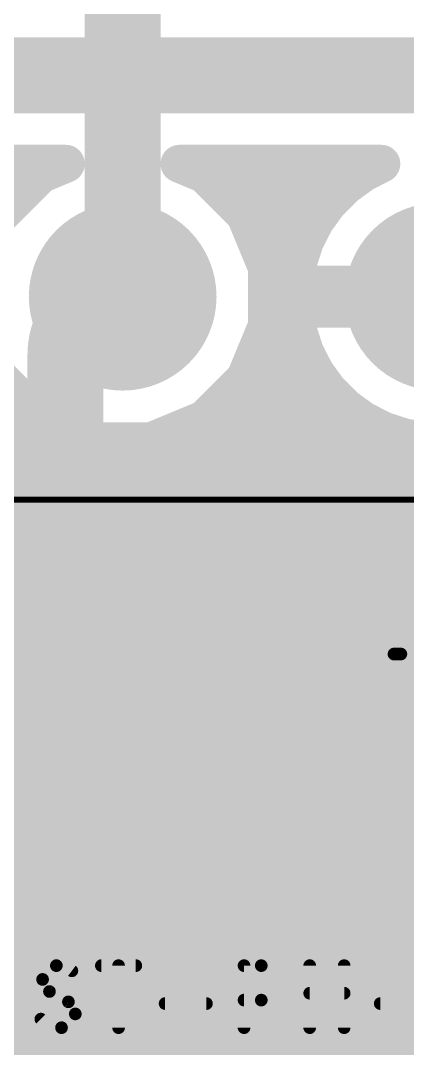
# Model space of a CAD drawing. Extents: x 1.3 to 54.7, y -2.9 to 42.9.
# Drawn here: x 18.23 to 21.34, y 6.66 to 14.92 of the extents above; entities that cross this region are included whole.
import ezdxf

# ---------------------------------------------------------------- set-up
doc = ezdxf.new("R2010")
doc.units = 0
for name, color, linetype in [('1', 12, 'CONTINUOUS'), ('16', 132, 'CONTINUOUS'), ('17', 110, 'CONTINUOUS'), ('21', 253, 'CONTINUOUS'), ('25', 253, 'CONTINUOUS'), ('27', 253, 'CONTINUOUS'), ('39', 12, 'CONTINUOUS'), ('51', 253, 'CONTINUOUS')]:
    doc.layers.add(name, color=color, linetype=linetype)

# ---------------------------------------------------------------- blocks, each defined once
blk = doc.blocks.new('RECT')
blk.add_solid([(-0.5, -0.5), (0.5, -0.5), (-0.5, 0.5), (0.5, 0.5)])
blk = doc.blocks.new('SQUAREP')
blk.add_solid([(-0.5, -0.5), (0.5, -0.5), (-0.5, 0.5), (0.5, 0.5)])
blk = doc.blocks.new('ROUNDP')
at = {"const_width": 0.5}
blk.add_lwpolyline([(0, -0.25, 1), (0, 0.25, 1), (0, -0.25)], format="xyb", dxfattribs=at)

msp = doc.modelspace()

# ---------------------------------------------------------------- linework, layer by layer
at = {"layer": '1'}
for points, const_width in [([(19.05, 12.7), (19.05, 21.9075)], 0.6096), ([(18.59, 8.8), (18.59, 12.24)], 0.6096), ([(20.59, 8.8), (20.59, 10.176)], 0.508), ([(20.59, 7.89), (20.59, 8.8)], 0.508)]:
    msp.add_lwpolyline(points, dxfattribs=dict(at, const_width=const_width))
for points, const_width in [([(19.05, 12.7, 0.4142), (18.59, 12.24)], 0.6096), ([(19.05, 12.5476, 1), (19.05, 12.8524)], 0.3048), ([(18.8976, 12.7, 1), (19.2024, 12.7)], 0.3048), ([(18.7424, 12.24, 1), (18.4376, 12.24)], 0.3048), ([(18.4376, 12.24, 1), (18.7424, 12.24)], 0.3048), ([(21.844, 11.43, 0.4142), (20.59, 10.176)], 0.508), ([(20.717, 10.176, 1), (20.463, 10.176)], 0.254), ([(20.463, 10.176, 1), (20.717, 10.176)], 0.254), ([(20.717, 8.8, 1), (20.463, 8.8)], 0.254), ([(18.4376, 8.8, 1), (18.7424, 8.8)], 0.3048), ([(20.463, 8.8, 1), (20.717, 8.8)], 0.254), ([(19.05, 6.35, 0.4142), (20.59, 7.89)], 0.508), ([(20.717, 7.89, 1), (20.463, 7.89)], 0.254), ([(20.463, 7.89, 1), (20.717, 7.89)], 0.254)]:
    msp.add_lwpolyline(points, format="xyb", dxfattribs=dict(at, const_width=const_width))
at = {"layer": '16'}
for points, const_width in [([(12.7, 14.478), (35.941, 14.478)], 0.6096), ([(12.3269, 13.716), (18.4706, 13.716)], 0.3048), ([(12.7, 13.7668), (18.5932, 13.7668)], 0.3048), ([(18.5932, 13.7668), (18.3927, 13.6837)], 0.3048), ([(19.7073, 13.6837), (19.5068, 13.7668)], 0.3048), ([(19.5068, 13.7668), (21.1277, 13.7668)], 0.3048), ([(19.6294, 13.716), (21.028, 13.716)], 0.3048), ([(21.1277, 13.7668), (20.9818, 13.6925)], 0.3048), ([(18.3927, 13.6837), (18.0663, 13.3573)], 0.3048), ([(20.0337, 13.3573), (19.7073, 13.6837)], 0.3048), ([(20.9818, 13.6925), (20.8341, 13.5851)], 0.3048), ([(20.8341, 13.5851), (20.7049, 13.4559)], 0.3048), ([(11.6547, 13.4112), (18.1201, 13.4112)], 0.3048), ([(19.9799, 13.4112), (20.6724, 13.4112)], 0.3048), ([(20.7049, 13.4559), (20.5975, 13.3082)], 0.3048), ([(20.2104, 12.9308), (20.0337, 13.3573)], 0.3048), ([(20.5975, 13.3082), (20.5146, 13.1454)], 0.3048), ([(20.5146, 13.1454), (20.4582, 12.9717)], 0.3048), ([(20.1377, 13.1064), (20.5019, 13.1064)], 0.3048), ([(20.4582, 12.9717), (20.4306, 12.7976)], 0.3048), ([(20.2104, 12.4692), (20.2104, 12.9308)], 0.3048), ([(20.2104, 12.8016), (20.4312, 12.8016)], 0.3048), ([(20.4306, 12.7976), (21.4924, 12.7976)], 0.3048), ([(21.4924, 12.6024), (20.4306, 12.6024)], 0.3048), ([(20.4306, 12.6024), (20.4582, 12.4283)], 0.3048), ([(20.2104, 12.4968), (20.4473, 12.4968)], 0.3048), ([(20.0337, 12.0427), (20.2104, 12.4692)], 0.3048), ([(20.4582, 12.4283), (20.5146, 12.2546)], 0.3048), ([(20.5146, 12.2546), (20.5975, 12.0918)], 0.3048), ([(20.0956, 12.192), (20.5465, 12.192)], 0.3048), ([(20.5975, 12.0918), (20.7049, 11.9441)], 0.3048), ([(18.0663, 12.0427), (18.3927, 11.7163)], 0.3048), ([(19.7073, 11.7163), (20.0337, 12.0427)], 0.3048), ([(20.7049, 11.9441), (20.8341, 11.8149)], 0.3048), ([(10.8712, 11.8872), (18.2217, 11.8872)], 0.3048), ([(19.8783, 11.8872), (20.7617, 11.8872)], 0.3048), ([(20.8341, 11.8149), (20.9818, 11.7075)], 0.3048), ([(18.3927, 11.7163), (18.8192, 11.5396)], 0.3048), ([(19.2808, 11.5396), (19.7073, 11.7163)], 0.3048), ([(20.9818, 11.7075), (21.1446, 11.6246)], 0.3048), ([(10.8712, 11.5824), (18.7158, 11.5824)], 0.3048), ([(19.3841, 11.5824), (21.2745, 11.5824)], 0.3048), ([(21.1446, 11.6246), (21.3183, 11.5682)], 0.3048), ([(21.3183, 11.5682), (21.4924, 11.5406)], 0.3048), ([(18.8192, 11.5396), (19.2808, 11.5396)], 0.3048), ([(10.8712, 11.2776), (47.3227, 11.2776)], 0.3048), ([(10.8712, 10.9728), (47.9159, 10.9728)], 0.3048), ([(10.8712, 10.668), (48.6948, 10.668)], 0.3048), ([(10.8712, 10.3632), (53.4926, 10.3632)], 0.3048), ([(10.8712, 10.0584), (53.4926, 10.0584)], 0.3048), ([(19.3623, 9.8104), (17.8177, 9.8104)], 0.3048), ([(19.6004, 9.5723), (19.3623, 9.8104)], 0.3048), ([(19.4191, 9.7536), (20.2519, 9.7536)], 0.3048), ([(20.389, 9.8104), (20.0177, 9.6566)], 0.3048), ([(20.791, 9.8104), (20.389, 9.8104)], 0.3048), ([(21.1623, 9.6566), (20.791, 9.8104)], 0.3048), ([(20.9281, 9.7536), (22.2519, 9.7536)], 0.3048), ([(20.0177, 9.6566), (19.7334, 9.3723)], 0.3048), ([(21.4466, 9.3723), (21.1623, 9.6566)], 0.3048), ([(19.6004, 9.0512), (19.6004, 9.5723)], 0.3048), ([(19.6004, 9.4488), (19.8099, 9.4488)], 0.3048), ([(21.3701, 9.4488), (21.8099, 9.4488)], 0.3048), ([(19.7334, 9.3723), (19.6004, 9.0512)], 0.3048), ([(21.59, 9.0261), (21.4466, 9.3723)], 0.3048), ([(19.6004, 9.144), (19.6388, 9.144)], 0.3048), ([(16.51, 7.62), (21.41, 7.62)], 0.508), ([(16.9592, 6.9596), (21.7761, 6.9596)], 0.3048), ([(14.0462, 6.7056), (45.3898, 6.7056)], 0.3048)]:
    msp.add_lwpolyline(points, dxfattribs=dict(at, const_width=const_width))
for points, const_width in [([(18.4706, 13.6398, 1), (18.4706, 13.7922)], 0.1524), ([(18.6224, 13.6964, 1), (18.5641, 13.8372)], 0.1524), ([(18.5932, 13.6906, 1), (18.5932, 13.843)], 0.1524), ([(19.5359, 13.8372, 1), (19.4776, 13.6964)], 0.1524), ([(19.5068, 13.843, 1), (19.5068, 13.6906)], 0.1524), ([(19.6294, 13.7922, 1), (19.6294, 13.6398)], 0.1524), ([(21.028, 13.6398, 1), (21.028, 13.7922)], 0.1524), ([(21.1623, 13.6989, 1), (21.0931, 13.8347)], 0.1524), ([(21.1277, 13.6906, 1), (21.1277, 13.843)], 0.1524), ([(18.3635, 13.7541, 1), (18.4218, 13.6133)], 0.1524), ([(18.4466, 13.6299, 1), (18.3388, 13.7376)], 0.1524), ([(19.7612, 13.7376, 1), (19.6534, 13.6299)], 0.1524), ([(19.6782, 13.6133, 1), (19.7365, 13.7541)], 0.1524), ([(20.9472, 13.7604, 1), (21.0164, 13.6246)], 0.1524), ([(21.0266, 13.6308, 1), (20.937, 13.7541)], 0.1524), ([(20.7893, 13.6467, 1), (20.8788, 13.5235)], 0.1524), ([(20.8879, 13.5312, 1), (20.7802, 13.639)], 0.1524), ([(18.1201, 13.335, 1), (18.1201, 13.4874)], 0.1524), ([(19.9799, 13.4874, 1), (19.9799, 13.335)], 0.1524), ([(20.651, 13.5098, 1), (20.7588, 13.4021)], 0.1524), ([(20.7665, 13.4112, 1), (20.6433, 13.5007)], 0.1524), ([(20.6724, 13.335, 1), (20.6724, 13.4874)], 0.1524), ([(20.1041, 13.3865, 1), (19.9633, 13.3282)], 0.1524), ([(19.9799, 13.3034, 1), (20.0876, 13.4112)], 0.1524), ([(20.6654, 13.2736, 1), (20.5296, 13.3428)], 0.1524), ([(20.5359, 13.353, 1), (20.6592, 13.2634)], 0.1524), ([(20.5871, 13.1219, 1), (20.4421, 13.169)], 0.1524), ([(20.1377, 13.1826, 1), (20.1377, 13.0302)], 0.1524), ([(20.4467, 13.18, 1), (20.5825, 13.1108)], 0.1524), ([(20.5019, 13.0302, 1), (20.5019, 13.1826)], 0.1524), ([(20.5334, 12.9598, 1), (20.3829, 12.9836)], 0.1524), ([(20.2866, 12.9308, 1), (20.1342, 12.9308)], 0.1524), ([(20.3857, 12.9953, 1), (20.5306, 12.9482)], 0.1524), ([(20.14, 12.9017, 1), (20.2808, 12.96)], 0.1524), ([(20.2104, 12.8778, 1), (20.2104, 12.7254)], 0.1524), ([(20.4306, 12.8738, 1), (20.4306, 12.7214)], 0.1524), ([(20.3553, 12.8095, 1), (20.5059, 12.7857)], 0.1524), ([(20.4312, 12.7254, 1), (20.4312, 12.8778)], 0.1524), ([(20.4306, 12.6786, 1), (20.4306, 12.5262)], 0.1524), ([(20.5059, 12.6143, 1), (20.3553, 12.5905)], 0.1524), ([(20.2104, 12.573, 1), (20.2104, 12.4206)], 0.1524), ([(20.4473, 12.4206, 1), (20.4473, 12.573)], 0.1524), ([(20.1342, 12.4692, 1), (20.2866, 12.4692)], 0.1524), ([(20.2808, 12.44, 1), (20.14, 12.4983)], 0.1524), ([(20.5306, 12.4518, 1), (20.3857, 12.4047)], 0.1524), ([(20.3829, 12.4163, 1), (20.5334, 12.4402)], 0.1524), ([(20.5825, 12.2892, 1), (20.4467, 12.22)], 0.1524), ([(20.0956, 12.2682, 1), (20.0956, 12.1158)], 0.1524), ([(20.4421, 12.231, 1), (20.5871, 12.2781)], 0.1524), ([(20.5465, 12.1158, 1), (20.5465, 12.2682)], 0.1524), ([(20.6592, 12.1366, 1), (20.5359, 12.047)], 0.1524), ([(19.9633, 12.0718, 1), (20.1041, 12.0135)], 0.1524), ([(20.0876, 11.9888, 1), (19.9799, 12.0966)], 0.1524), ([(20.5296, 12.0572, 1), (20.6654, 12.1264)], 0.1524), ([(20.7588, 11.9979, 1), (20.651, 11.8902)], 0.1524), ([(20.6433, 11.8993, 1), (20.7665, 11.9888)], 0.1524), ([(18.2217, 11.811, 1), (18.2217, 11.9634)], 0.1524), ([(19.8783, 11.9634, 1), (19.8783, 11.811)], 0.1524), ([(20.8788, 11.8765, 1), (20.7893, 11.7533)], 0.1524), ([(20.7617, 11.811, 1), (20.7617, 11.9634)], 0.1524), ([(20.7802, 11.761, 1), (20.8879, 11.8688)], 0.1524), ([(18.4218, 11.7867, 1), (18.3635, 11.6459)], 0.1524), ([(18.3388, 11.6624, 1), (18.4466, 11.7701)], 0.1524), ([(19.6534, 11.7701, 1), (19.7612, 11.6624)], 0.1524), ([(19.7365, 11.6459, 1), (19.6782, 11.7867)], 0.1524), ([(21.0164, 11.7754, 1), (20.9472, 11.6396)], 0.1524), ([(20.937, 11.6459, 1), (21.0266, 11.7692)], 0.1524), ([(18.7158, 11.5062, 1), (18.7158, 11.6586)], 0.1524), ([(19.3841, 11.6586, 1), (19.3841, 11.5062)], 0.1524), ([(21.1681, 11.6971, 1), (21.121, 11.5521)], 0.1524), ([(21.11, 11.5567, 1), (21.1792, 11.6925)], 0.1524), ([(21.3302, 11.6434, 1), (21.3063, 11.4929)], 0.1524), ([(21.2745, 11.5062, 1), (21.2745, 11.6586)], 0.1524), ([(18.8192, 11.6158, 1), (18.8192, 11.4634)], 0.1524), ([(18.79, 11.4692, 1), (18.8483, 11.61)], 0.1524), ([(19.2517, 11.61, 1), (19.31, 11.4692)], 0.1524), ([(19.2808, 11.4634, 1), (19.2808, 11.6158)], 0.1524), ([(21.2947, 11.4957, 1), (21.3418, 11.6406)], 0.1524), ([(19.4162, 9.8643, 1), (19.3085, 9.7565)], 0.1524), ([(19.4191, 9.8298, 1), (19.4191, 9.6774)], 0.1524), ([(19.3623, 9.7342, 1), (19.3623, 9.8866)], 0.1524), ([(20.2519, 9.6774, 1), (20.2519, 9.8298)], 0.1524), ([(20.389, 9.8866, 1), (20.389, 9.7342)], 0.1524), ([(20.4182, 9.74, 1), (20.3599, 9.8808)], 0.1524), ([(20.8201, 9.8808, 1), (20.7618, 9.74)], 0.1524), ([(20.791, 9.7342, 1), (20.791, 9.8866)], 0.1524), ([(20.9281, 9.8298, 1), (20.9281, 9.6774)], 0.1524), ([(19.9885, 9.727, 1), (20.0468, 9.5862)], 0.1524), ([(20.0715, 9.6027, 1), (19.9638, 9.7105)], 0.1524), ([(21.2162, 9.7105, 1), (21.1085, 9.6027)], 0.1524), ([(21.1332, 9.5862, 1), (21.1915, 9.727)], 0.1524), ([(19.6766, 9.5723, 1), (19.5242, 9.5723)], 0.1524), ([(19.5465, 9.5185, 1), (19.6543, 9.6262)], 0.1524), ([(19.6004, 9.525, 1), (19.6004, 9.3726)], 0.1524), ([(19.8099, 9.3726, 1), (19.8099, 9.525)], 0.1524), ([(21.3701, 9.525, 1), (21.3701, 9.3726)], 0.1524), ([(19.6795, 9.4262, 1), (19.7873, 9.3185)], 0.1524), ([(19.8038, 9.3432, 1), (19.663, 9.4015)], 0.1524), ([(21.517, 9.4015, 1), (21.3762, 9.3432)], 0.1524), ([(21.3927, 9.3185, 1), (21.5005, 9.4262)], 0.1524), ([(19.6004, 9.2202, 1), (19.6004, 9.0678)], 0.1524), ([(19.6388, 9.0678, 1), (19.6388, 9.2202)], 0.1524), ([(19.53, 9.0803, 1), (19.6708, 9.022)], 0.1524), ([(19.5242, 9.0512, 1), (19.6766, 9.0512)], 0.1524), ([(21.41, 7.62, 0.4142), (22.59, 8.8)], 0.508), ([(21.41, 7.747, 1), (21.41, 7.493)], 0.254), ([(21.41, 7.493, 1), (21.41, 7.747)], 0.254)]:
    msp.add_lwpolyline(points, format="xyb", dxfattribs=dict(at, const_width=const_width))
at = {"layer": '21'}
for points, const_width in [([(17.46, 12.32, 0.4142), (18.46, 11.32)], 0.127), ([(18.46, 11.3518, 1), (18.46, 11.2882)], 0.0635), ([(18.46, 11.2882, 1), (18.46, 11.3518)], 0.0635)]:
    msp.add_lwpolyline(points, format="xyb", dxfattribs=dict(at, const_width=const_width))
at = {"layer": '21', "const_width": 0.127}
msp.add_lwpolyline([(18.46, 11.32), (39.96, 11.32)], dxfattribs=at)
at = {"layer": '25'}
for points, const_width in [([(21.285, 9.8308, 0.4142), (21.3958, 9.9416)], 0.1016), ([(21.2296, 9.8562, 1), (21.2296, 9.8054)], 0.0508), ([(21.285, 9.8562, 1), (21.285, 9.8054)], 0.0508), ([(21.285, 9.8054, 1), (21.285, 9.8562)], 0.0508)]:
    msp.add_lwpolyline(points, format="xyb", dxfattribs=dict(at, const_width=const_width))
at = {"layer": '25', "const_width": 0.1016}
msp.add_lwpolyline([(21.285, 9.8308), (21.2296, 9.8308)], dxfattribs=at)
at = {"layer": '27'}
for points, const_width in [([(18.5172, 7.3292, 0.4142), (18.4065, 7.2184)], 0.1016), ([(18.6418, 7.2877, 0.1623), (18.5172, 7.3292)], 0.1016), ([(18.5172, 7.3546, 1), (18.5172, 7.3038)], 0.0508), ([(18.5172, 7.3038, 1), (18.5172, 7.3546)], 0.0508), ([(18.8786, 7.3546, 1), (18.8786, 7.3038)], 0.0508), ([(19.0425, 7.3292, 1), (18.9917, 7.3292)], 0.0508), ([(19.1555, 7.3038, 1), (19.1555, 7.3546)], 0.0508), ([(20.0505, 7.3292, 1), (19.9997, 7.3292)], 0.0508), ([(20.0251, 7.3546, 1), (20.0251, 7.3038)], 0.0508), ([(20.1635, 7.0523, 1), (20.1635, 7.3292)], 0.1016), ([(20.1635, 7.3546, 1), (20.1635, 7.3038)], 0.0508), ([(20.1635, 7.3038, 1), (20.1635, 7.3546)], 0.0508), ([(20.578, 7.3292, 1), (20.5272, 7.3292)], 0.0508), ([(20.8549, 7.3292, 1), (20.8041, 7.3292)], 0.0508), ([(18.4065, 7.2184, 0.2656), (18.4619, 7.1215)], 0.1016), ([(18.4319, 7.2184, 1), (18.3811, 7.2184)], 0.0508), ([(18.6266, 7.2673, 1), (18.6571, 7.308)], 0.0508), ([(18.3811, 7.2184, 1), (18.4319, 7.2184)], 0.0508), ([(18.474, 7.1438, 1), (18.4497, 7.0992)], 0.0508), ([(18.449, 7.0996, 1), (18.4747, 7.1434)], 0.0508), ([(20.0251, 7.0777, 1), (20.0251, 7.0269)], 0.0508), ([(20.1635, 7.0777, 1), (20.1635, 7.0269)], 0.0508), ([(20.1635, 7.0269, 1), (20.1635, 7.0777)], 0.0508), ([(20.5526, 7.1331, 1), (20.5526, 7.0823)], 0.0508), ([(20.8295, 7.0823, 1), (20.8295, 7.1331)], 0.0508), ([(18.6695, 6.9416, 0.2656), (18.6141, 7.0385)], 0.1016), ([(18.627, 7.0603, 1), (18.6012, 7.0166)], 0.0508), ([(18.602, 7.0162, 1), (18.6263, 7.0608)], 0.0508), ([(19.3909, 7.05, 1), (19.3909, 6.9992)], 0.0508), ([(19.7232, 6.9992, 1), (19.7232, 7.05)], 0.0508), ([(21.1189, 7.05, 1), (21.1189, 6.9992)], 0.0508), ([(18.3926, 6.9, 0.2), (18.5588, 6.8308)], 0.1016), ([(18.4107, 6.9179, 1), (18.3746, 6.8821)], 0.0508), ([(18.5588, 6.8308, 0.4142), (18.6695, 6.9416)], 0.1016), ([(18.6949, 6.9416, 1), (18.6441, 6.9416)], 0.0508), ([(18.6441, 6.9416, 1), (18.6949, 6.9416)], 0.0508), ([(18.5588, 6.8562, 1), (18.5588, 6.8054)], 0.0508), ([(18.5588, 6.8054, 1), (18.5588, 6.8562)], 0.0508), ([(18.9917, 6.8308, 1), (19.0425, 6.8308)], 0.0508), ([(19.9997, 6.8308, 1), (20.0505, 6.8308)], 0.0508), ([(20.5272, 6.8308, 1), (20.578, 6.8308)], 0.0508), ([(20.8041, 6.8308, 1), (20.8549, 6.8308)], 0.0508)]:
    msp.add_lwpolyline(points, format="xyb", dxfattribs=dict(at, const_width=const_width))
at = {"layer": '27', "const_width": 0.1016}
for points in [[(18.8786, 7.3292), (19.1555, 7.3292)], [(19.0171, 6.8308), (19.0171, 7.3292)], [(20.0251, 6.8308), (20.0251, 7.3292)], [(20.0251, 7.3292), (20.1635, 7.3292)], [(20.5526, 6.8308), (20.5526, 7.3292)], [(20.8295, 7.3292), (20.8295, 6.8308)], [(18.6141, 7.0385), (18.4619, 7.1215)], [(20.1635, 7.0523), (20.0251, 7.0523)], [(20.5526, 7.1077), (20.8295, 7.1077)], [(19.3909, 7.0246), (19.7232, 7.0246)], [(21.1189, 7.0246), (21.4512, 7.0246)]]:
    msp.add_lwpolyline(points, dxfattribs=at)
at = {"layer": '39', "const_width": 0.05}
msp.add_lwpolyline([(16.01, 11.07), (41.21, 11.07)], dxfattribs=at)
at = {"layer": '51'}
for points, const_width in [([(17.46, 12.32, 0.4142), (18.46, 11.32)], 0.127), ([(18.46, 11.3518, 1), (18.46, 11.2882)], 0.0635), ([(18.46, 11.2882, 1), (18.46, 11.3518)], 0.0635)]:
    msp.add_lwpolyline(points, format="xyb", dxfattribs=dict(at, const_width=const_width))
at = {"layer": '51', "const_width": 0.127}
for points in [[(18.46, 11.32), (39.96, 11.32)], [(25.59, 8.55), (17.59, 8.55)]]:
    msp.add_lwpolyline(points, dxfattribs=at)

# ---------------------------------------------------------------- block references
at = {"layer": '17'}
for name, p, xscale, yscale, rotation in [('ROUNDP', (19.05, 12.7), 1.508, 1.508, 90), ('ROUNDP', (19.05, 12.7), 1.508, 1.508, 90), ('ROUNDP', (21.59, 12.7), 1.508, 1.508, 90), ('ROUNDP', (21.59, 12.7), 1.508, 1.508, 90), ('SQUAREP', (18.59, 8.8), 1.208, 1.208, 180), ('SQUAREP', (18.59, 8.8), 1.208, 1.208, 180), ('ROUNDP', (20.59, 8.8), 1.208, 1.208, 180), ('ROUNDP', (20.59, 8.8), 1.208, 1.208, 180)]:
    msp.add_blockref(name, p, dxfattribs=dict(at, xscale=xscale, yscale=yscale, rotation=rotation))
at = {"layer": '39', "xscale": 10, "yscale": 13.25, "rotation": 180}
msp.add_blockref('RECT', (21.59, 3.705), dxfattribs=at)

doc.saveas('drawing.dxf')
